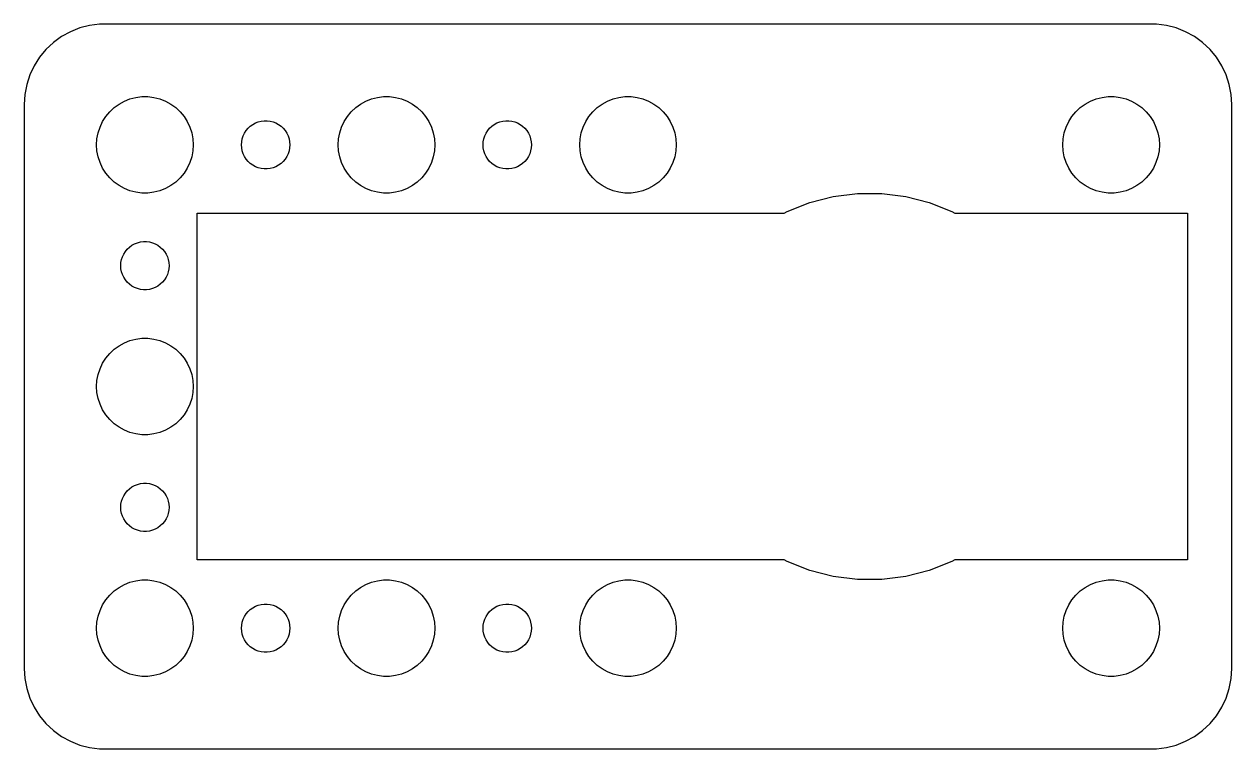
# Model space of a CAD drawing. Header units: metres. Extents: x -52 to 22, y -22 to 346.
# Drawn here: x -52.5 to 22.5, y 31.5 to 76.5 of the extents above; entities that cross this region are included whole.
import ezdxf

# ---------------------------------------------------------------- set-up
doc = ezdxf.new("R2010")
doc.units = ezdxf.units.M

msp = doc.modelspace()

# ---------------------------------------------------------------- linework, layer by layer
for p, q in [((-49.6289, 76.0241), (-50.1791, 75.7216)), ((-49.0451, 76.2553), (-49.6289, 76.0241)), ((-48.4369, 76.4114), (-49.0451, 76.2553)), ((-47.8139, 76.4901), (-48.4369, 76.4114)), ((17.8139, 76.4901), (-47.8139, 76.4901)), ((18.4369, 76.4114), (17.8139, 76.4901)), ((19.0451, 76.2553), (18.4369, 76.4114)), ((19.6289, 76.0241), (19.0451, 76.2553)), ((20.1791, 75.7216), (19.6289, 76.0241)), ((-50.6871, 75.3526), (-51.1448, 74.9227)), ((-50.1791, 75.7216), (-50.6871, 75.3526)), ((20.6871, 75.3526), (20.1791, 75.7216)), ((21.1448, 74.9227), (20.6871, 75.3526)), ((-51.5451, 74.4389), (-51.8815, 73.9088)), ((-51.1448, 74.9227), (-51.5451, 74.4389)), ((21.5451, 74.4389), (21.1448, 74.9227)), ((21.8815, 73.9088), (21.5451, 74.4389)), ((-51.8815, 73.9088), (-52.1489, 73.3406)), ((22.1489, 73.3406), (21.8815, 73.9088)), ((-52.1489, 73.3406), (-52.3429, 72.7434)), ((22.3429, 72.7434), (22.1489, 73.3406)), ((-52.4606, 72.1267), (-52.5, 71.5)), ((-52.3429, 72.7434), (-52.4606, 72.1267)), ((22.4606, 72.1267), (22.3429, 72.7434)), ((22.5, 71.5), (22.4606, 72.1267)), ((-52.5, 71.5), (-52.5, 36.5)), ((-47.1869, 71.0536), (-46.9123, 71.3115)), ((-46.9123, 71.3115), (-46.6075, 71.533)), ((-46.6075, 71.533), (-46.2773, 71.7145)), ((-46.2773, 71.7145), (-45.927, 71.8532)), ((-45.927, 71.8532), (-45.5621, 71.9469)), ((-45.5621, 71.9469), (-45.1884, 71.9941)), ((-45.1884, 71.9941), (-44.8116, 71.9941)), ((-44.8116, 71.9941), (-44.4379, 71.9469)), ((-44.4379, 71.9469), (-44.0729, 71.8532)), ((-44.0729, 71.8532), (-43.7227, 71.7145)), ((-43.7227, 71.7145), (-43.3925, 71.533)), ((-43.3925, 71.533), (-43.0877, 71.3115)), ((-43.0877, 71.3115), (-42.8131, 71.0536)), ((-32.1869, 71.0536), (-31.9123, 71.3115)), ((-31.9123, 71.3115), (-31.6075, 71.533)), ((-31.6075, 71.533), (-31.2773, 71.7145)), ((-31.2773, 71.7145), (-30.927, 71.8532)), ((-30.927, 71.8532), (-30.5621, 71.9469)), ((-30.5621, 71.9469), (-30.1884, 71.9941)), ((-30.1884, 71.9941), (-29.8116, 71.9941)), ((-29.8116, 71.9941), (-29.4379, 71.9469)), ((-29.4379, 71.9469), (-29.0729, 71.8532)), ((-29.0729, 71.8532), (-28.7227, 71.7145)), ((-28.7227, 71.7145), (-28.3925, 71.533)), ((-28.3925, 71.533), (-28.0877, 71.3115)), ((-28.0877, 71.3115), (-27.8131, 71.0536)), ((-17.1869, 71.0536), (-16.9123, 71.3115)), ((-16.9123, 71.3115), (-16.6075, 71.533)), ((-16.6075, 71.533), (-16.2773, 71.7145)), ((-16.2773, 71.7145), (-15.927, 71.8532)), ((-15.927, 71.8532), (-15.5621, 71.9469)), ((-15.5621, 71.9469), (-15.1884, 71.9941)), ((-15.1884, 71.9941), (-14.8116, 71.9941)), ((-14.8116, 71.9941), (-14.4379, 71.9469)), ((-14.4379, 71.9469), (-14.0729, 71.8532)), ((-14.0729, 71.8532), (-13.7227, 71.7145)), ((-13.7227, 71.7145), (-13.3925, 71.533)), ((-13.3925, 71.533), (-13.0877, 71.3115)), ((-13.0877, 71.3115), (-12.8131, 71.0536)), ((12.8131, 71.0536), (13.0877, 71.3115)), ((13.0877, 71.3115), (13.3925, 71.533)), ((13.3925, 71.533), (13.7227, 71.7145)), ((13.7227, 71.7145), (14.0729, 71.8532)), ((14.0729, 71.8532), (14.4379, 71.9469)), ((14.4379, 71.9469), (14.8116, 71.9941)), ((14.8116, 71.9941), (15.1884, 71.9941)), ((15.1884, 71.9941), (15.5621, 71.9469)), ((15.5621, 71.9469), (15.927, 71.8532)), ((15.927, 71.8532), (16.2773, 71.7145)), ((16.2773, 71.7145), (16.6075, 71.533)), ((16.6075, 71.533), (16.9123, 71.3115)), ((16.9123, 71.3115), (17.1869, 71.0536)), ((22.5, 36.5), (22.5, 71.5)), ((-47.6289, 70.4453), (-47.427, 70.7634)), ((-47.427, 70.7634), (-47.1869, 71.0536)), ((-42.8131, 71.0536), (-42.5729, 70.7634)), ((-42.5729, 70.7634), (-42.3711, 70.4453)), ((-32.6289, 70.4453), (-32.427, 70.7634)), ((-32.427, 70.7634), (-32.1869, 71.0536)), ((-27.8131, 71.0536), (-27.5729, 70.7634)), ((-27.5729, 70.7634), (-27.3711, 70.4453)), ((-17.6289, 70.4453), (-17.427, 70.7634)), ((-17.427, 70.7634), (-17.1869, 71.0536)), ((-12.8131, 71.0536), (-12.5729, 70.7634)), ((-12.5729, 70.7634), (-12.3711, 70.4453)), ((12.3711, 70.4453), (12.5729, 70.7634)), ((12.5729, 70.7634), (12.8131, 71.0536)), ((17.1869, 71.0536), (17.427, 70.7634)), ((17.427, 70.7634), (17.6289, 70.4453)), ((-47.9057, 69.7461), (-47.7893, 70.1044)), ((-47.7893, 70.1044), (-47.6289, 70.4453)), ((-42.3711, 70.4453), (-42.2107, 70.1044)), ((-42.2107, 70.1044), (-42.0942, 69.7461)), ((-38.8145, 69.7226), (-38.7135, 69.8817)), ((-38.7135, 69.8817), (-38.5934, 70.0268)), ((-38.5934, 70.0268), (-38.4561, 70.1558)), ((-38.4561, 70.1558), (-38.3037, 70.2665)), ((-38.3037, 70.2665), (-38.1387, 70.3572)), ((-38.1387, 70.3572), (-37.9635, 70.4266)), ((-37.9635, 70.4266), (-37.7811, 70.4734)), ((-37.7811, 70.4734), (-37.5942, 70.497)), ((-37.5942, 70.497), (-37.4058, 70.497)), ((-37.4058, 70.497), (-37.2189, 70.4734)), ((-37.2189, 70.4734), (-37.0365, 70.4266)), ((-37.0365, 70.4266), (-36.8613, 70.3572)), ((-36.8613, 70.3572), (-36.6963, 70.2665)), ((-36.6963, 70.2665), (-36.5439, 70.1558)), ((-36.5439, 70.1558), (-36.4065, 70.0268)), ((-36.4065, 70.0268), (-36.2865, 69.8817)), ((-36.2865, 69.8817), (-36.1855, 69.7226)), ((-32.9057, 69.7461), (-32.7893, 70.1044)), ((-32.7893, 70.1044), (-32.6289, 70.4453)), ((-27.3711, 70.4453), (-27.2107, 70.1044)), ((-27.2107, 70.1044), (-27.0942, 69.7461)), ((-23.8145, 69.7226), (-23.7135, 69.8817)), ((-23.7135, 69.8817), (-23.5934, 70.0268)), ((-23.5934, 70.0268), (-23.4561, 70.1558)), ((-23.4561, 70.1558), (-23.3037, 70.2665)), ((-23.3037, 70.2665), (-23.1387, 70.3572)), ((-23.1387, 70.3572), (-22.9635, 70.4266)), ((-22.9635, 70.4266), (-22.7811, 70.4734)), ((-22.7811, 70.4734), (-22.5942, 70.497)), ((-22.5942, 70.497), (-22.4058, 70.497)), ((-22.4058, 70.497), (-22.2189, 70.4734)), ((-22.2189, 70.4734), (-22.0365, 70.4266)), ((-22.0365, 70.4266), (-21.8613, 70.3572)), ((-21.8613, 70.3572), (-21.6963, 70.2665)), ((-21.6963, 70.2665), (-21.5439, 70.1558)), ((-21.5439, 70.1558), (-21.4065, 70.0268)), ((-21.4065, 70.0268), (-21.2865, 69.8817)), ((-21.2865, 69.8817), (-21.1855, 69.7226)), ((-17.9057, 69.7461), (-17.7893, 70.1044)), ((-17.7893, 70.1044), (-17.6289, 70.4453)), ((-12.3711, 70.4453), (-12.2107, 70.1044)), ((-12.2107, 70.1044), (-12.0942, 69.7461)), ((12.0942, 69.7461), (12.2107, 70.1044)), ((12.2107, 70.1044), (12.3711, 70.4453)), ((17.6289, 70.4453), (17.7893, 70.1044)), ((17.7893, 70.1044), (17.9057, 69.7461)), ((-48, 69), (-47.9763, 69.376)), ((-47.9763, 68.624), (-48, 69)), ((-47.9763, 69.376), (-47.9057, 69.7461)), ((-42.0942, 69.7461), (-42.0237, 69.376)), ((-42.0237, 69.376), (-42, 69)), ((-42, 69), (-42.0237, 68.624)), ((-39, 69), (-38.9882, 69.188)), ((-38.9882, 68.812), (-39, 69)), ((-38.9882, 69.188), (-38.9529, 69.373)), ((-38.9529, 69.373), (-38.8947, 69.5522)), ((-38.8947, 69.5522), (-38.8145, 69.7226)), ((-36.1855, 69.7226), (-36.1053, 69.5522)), ((-36.1053, 69.5522), (-36.0471, 69.373)), ((-36.0471, 69.373), (-36.0118, 69.188)), ((-36.0118, 69.188), (-36, 69)), ((-36, 69), (-36.0118, 68.812)), ((-33, 69), (-32.9763, 69.376)), ((-32.9763, 68.624), (-33, 69)), ((-32.9763, 69.376), (-32.9057, 69.7461)), ((-27.0942, 69.7461), (-27.0237, 69.376)), ((-27.0237, 69.376), (-27, 69)), ((-27, 69), (-27.0237, 68.624)), ((-24, 69), (-23.9882, 69.188)), ((-23.9882, 68.812), (-24, 69)), ((-23.9882, 69.188), (-23.9529, 69.373)), ((-23.9529, 69.373), (-23.8947, 69.5522)), ((-23.8947, 69.5522), (-23.8145, 69.7226)), ((-21.1855, 69.7226), (-21.1053, 69.5522)), ((-21.1053, 69.5522), (-21.0471, 69.373)), ((-21.0471, 69.373), (-21.0118, 69.188)), ((-21.0118, 69.188), (-21, 69)), ((-21, 69), (-21.0118, 68.812)), ((-18, 69), (-17.9763, 69.376)), ((-17.9763, 68.624), (-18, 69)), ((-17.9763, 69.376), (-17.9057, 69.7461)), ((-12.0942, 69.7461), (-12.0237, 69.376)), ((-12.0237, 69.376), (-12, 69)), ((-12, 69), (-12.0237, 68.624)), ((12, 69), (12.0237, 69.376)), ((12.0237, 68.624), (12, 69)), ((12.0237, 69.376), (12.0942, 69.7461)), ((17.9057, 69.7461), (17.9763, 69.376)), ((17.9763, 69.376), (18, 69)), ((18, 69), (17.9763, 68.624)), ((-47.9057, 68.2539), (-47.9763, 68.624)), ((-47.7893, 67.8956), (-47.9057, 68.2539)), ((-42.0942, 68.2539), (-42.2107, 67.8956)), ((-42.0237, 68.624), (-42.0942, 68.2539)), ((-38.9529, 68.627), (-38.9882, 68.812)), ((-38.8947, 68.4478), (-38.9529, 68.627)), ((-38.8145, 68.2774), (-38.8947, 68.4478)), ((-38.7135, 68.1183), (-38.8145, 68.2774)), ((-36.1855, 68.2774), (-36.2865, 68.1183)), ((-36.1053, 68.4478), (-36.1855, 68.2774)), ((-36.0471, 68.627), (-36.1053, 68.4478)), ((-36.0118, 68.812), (-36.0471, 68.627)), ((-32.9057, 68.2539), (-32.9763, 68.624)), ((-32.7893, 67.8956), (-32.9057, 68.2539)), ((-27.0942, 68.2539), (-27.2107, 67.8956)), ((-27.0237, 68.624), (-27.0942, 68.2539)), ((-23.9529, 68.627), (-23.9882, 68.812)), ((-23.8947, 68.4478), (-23.9529, 68.627)), ((-23.8145, 68.2774), (-23.8947, 68.4478)), ((-23.7135, 68.1183), (-23.8145, 68.2774)), ((-21.1855, 68.2774), (-21.2865, 68.1183)), ((-21.1053, 68.4478), (-21.1855, 68.2774)), ((-21.0471, 68.627), (-21.1053, 68.4478)), ((-21.0118, 68.812), (-21.0471, 68.627)), ((-17.9057, 68.2539), (-17.9763, 68.624)), ((-17.7893, 67.8956), (-17.9057, 68.2539)), ((-12.0942, 68.2539), (-12.2107, 67.8956)), ((-12.0237, 68.624), (-12.0942, 68.2539)), ((12.0942, 68.2539), (12.0237, 68.624)), ((12.2107, 67.8956), (12.0942, 68.2539)), ((17.9057, 68.2539), (17.7893, 67.8956)), ((17.9763, 68.624), (17.9057, 68.2539)), ((-47.6289, 67.5547), (-47.7893, 67.8956)), ((-47.427, 67.2366), (-47.6289, 67.5547)), ((-42.3711, 67.5547), (-42.5729, 67.2366)), ((-42.2107, 67.8956), (-42.3711, 67.5547)), ((-38.5934, 67.9732), (-38.7135, 68.1183)), ((-38.4561, 67.8442), (-38.5934, 67.9732)), ((-38.3037, 67.7335), (-38.4561, 67.8442)), ((-38.1387, 67.6427), (-38.3037, 67.7335)), ((-37.9635, 67.5734), (-38.1387, 67.6427)), ((-37.7811, 67.5266), (-37.9635, 67.5734)), ((-37.5942, 67.5029), (-37.7811, 67.5266)), ((-37.4058, 67.5029), (-37.5942, 67.5029)), ((-37.2189, 67.5266), (-37.4058, 67.5029)), ((-37.0365, 67.5734), (-37.2189, 67.5266)), ((-36.8613, 67.6427), (-37.0365, 67.5734)), ((-36.6963, 67.7335), (-36.8613, 67.6427)), ((-36.5439, 67.8442), (-36.6963, 67.7335)), ((-36.4065, 67.9732), (-36.5439, 67.8442)), ((-36.2865, 68.1183), (-36.4065, 67.9732)), ((-32.6289, 67.5547), (-32.7893, 67.8956)), ((-32.427, 67.2366), (-32.6289, 67.5547)), ((-27.3711, 67.5547), (-27.5729, 67.2366)), ((-27.2107, 67.8956), (-27.3711, 67.5547)), ((-23.5934, 67.9732), (-23.7135, 68.1183)), ((-23.4561, 67.8442), (-23.5934, 67.9732)), ((-23.3037, 67.7335), (-23.4561, 67.8442)), ((-23.1387, 67.6427), (-23.3037, 67.7335)), ((-22.9635, 67.5734), (-23.1387, 67.6427)), ((-22.7811, 67.5266), (-22.9635, 67.5734)), ((-22.5942, 67.5029), (-22.7811, 67.5266)), ((-22.4058, 67.5029), (-22.5942, 67.5029)), ((-22.2189, 67.5266), (-22.4058, 67.5029)), ((-22.0365, 67.5734), (-22.2189, 67.5266)), ((-21.8613, 67.6427), (-22.0365, 67.5734)), ((-21.6963, 67.7335), (-21.8613, 67.6427)), ((-21.5439, 67.8442), (-21.6963, 67.7335)), ((-21.4065, 67.9732), (-21.5439, 67.8442)), ((-21.2865, 68.1183), (-21.4065, 67.9732)), ((-17.6289, 67.5547), (-17.7893, 67.8956)), ((-17.427, 67.2366), (-17.6289, 67.5547)), ((-12.3711, 67.5547), (-12.5729, 67.2366)), ((-12.2107, 67.8956), (-12.3711, 67.5547)), ((12.3711, 67.5547), (12.2107, 67.8956)), ((12.5729, 67.2366), (12.3711, 67.5547)), ((17.6289, 67.5547), (17.427, 67.2366)), ((17.7893, 67.8956), (17.6289, 67.5547)), ((-47.1869, 66.9464), (-47.427, 67.2366)), ((-46.9123, 66.6884), (-47.1869, 66.9464)), ((-42.8131, 66.9464), (-43.0877, 66.6884)), ((-42.5729, 67.2366), (-42.8131, 66.9464)), ((-32.1869, 66.9464), (-32.427, 67.2366)), ((-31.9123, 66.6884), (-32.1869, 66.9464)), ((-27.8131, 66.9464), (-28.0877, 66.6884)), ((-27.5729, 67.2366), (-27.8131, 66.9464)), ((-17.1869, 66.9464), (-17.427, 67.2366)), ((-16.9123, 66.6884), (-17.1869, 66.9464)), ((-12.8131, 66.9464), (-13.0877, 66.6884)), ((-12.5729, 67.2366), (-12.8131, 66.9464)), ((12.8131, 66.9464), (12.5729, 67.2366)), ((13.0877, 66.6884), (12.8131, 66.9464)), ((17.1869, 66.9464), (16.9123, 66.6884)), ((17.427, 67.2366), (17.1869, 66.9464)), ((-46.6075, 66.467), (-46.9123, 66.6884)), ((-46.2773, 66.2855), (-46.6075, 66.467)), ((-45.927, 66.1468), (-46.2773, 66.2855)), ((-45.5621, 66.0531), (-45.927, 66.1468)), ((-45.1884, 66.0059), (-45.5621, 66.0531)), ((-44.8116, 66.0059), (-45.1884, 66.0059)), ((-44.4379, 66.0531), (-44.8116, 66.0059)), ((-44.0729, 66.1468), (-44.4379, 66.0531)), ((-43.7227, 66.2855), (-44.0729, 66.1468)), ((-43.3925, 66.467), (-43.7227, 66.2855)), ((-43.0877, 66.6884), (-43.3925, 66.467)), ((-31.6075, 66.467), (-31.9123, 66.6884)), ((-31.2773, 66.2855), (-31.6075, 66.467)), ((-30.927, 66.1468), (-31.2773, 66.2855)), ((-30.5621, 66.0531), (-30.927, 66.1468)), ((-30.1884, 66.0059), (-30.5621, 66.0531)), ((-29.8116, 66.0059), (-30.1884, 66.0059)), ((-29.4379, 66.0531), (-29.8116, 66.0059)), ((-29.0729, 66.1468), (-29.4379, 66.0531)), ((-28.7227, 66.2855), (-29.0729, 66.1468)), ((-28.3925, 66.467), (-28.7227, 66.2855)), ((-28.0877, 66.6884), (-28.3925, 66.467)), ((-16.6075, 66.467), (-16.9123, 66.6884)), ((-16.2773, 66.2855), (-16.6075, 66.467)), ((-15.927, 66.1468), (-16.2773, 66.2855)), ((-15.5621, 66.0531), (-15.927, 66.1468)), ((-15.1884, 66.0059), (-15.5621, 66.0531)), ((-14.8116, 66.0059), (-15.1884, 66.0059)), ((-14.4379, 66.0531), (-14.8116, 66.0059)), ((-14.0729, 66.1468), (-14.4379, 66.0531)), ((-13.7227, 66.2855), (-14.0729, 66.1468)), ((-13.3925, 66.467), (-13.7227, 66.2855)), ((-13.0877, 66.6884), (-13.3925, 66.467)), ((13.3925, 66.467), (13.0877, 66.6884)), ((13.7227, 66.2855), (13.3925, 66.467)), ((14.0729, 66.1468), (13.7227, 66.2855)), ((14.4379, 66.0531), (14.0729, 66.1468)), ((14.8116, 66.0059), (14.4379, 66.0531)), ((15.1884, 66.0059), (14.8116, 66.0059)), ((15.5621, 66.0531), (15.1884, 66.0059)), ((15.927, 66.1468), (15.5621, 66.0531)), ((16.2773, 66.2855), (15.927, 66.1468)), ((16.6075, 66.467), (16.2773, 66.2855)), ((16.9123, 66.6884), (16.6075, 66.467)), ((-5.10934, 64.8579), (-3.70819, 65.4127)), ((-3.70819, 65.4127), (-2.24857, 65.7874)), ((-2.24857, 65.7874), (-0.75348, 65.9763)), ((-0.75348, 65.9763), (0.75348, 65.9763)), ((0.75348, 65.9763), (2.24857, 65.7874)), ((2.24857, 65.7874), (3.70819, 65.4127)), ((3.70819, 65.4127), (5.10934, 64.8579)), ((-41.75, 43.25), (-41.75, 64.75)), ((-41.75, 64.75), (-5.30566, 64.75)), ((-5.30566, 64.75), (-5.10934, 64.8579)), ((5.10934, 64.8579), (5.30566, 64.75)), ((5.30566, 64.75), (19.75, 64.75)), ((19.75, 64.75), (19.75, 43.25)), ((-46.3145, 62.2226), (-46.2135, 62.3817)), ((-46.2135, 62.3817), (-46.0934, 62.5268)), ((-46.0934, 62.5268), (-45.9561, 62.6558)), ((-45.9561, 62.6558), (-45.8037, 62.7665)), ((-45.8037, 62.7665), (-45.6387, 62.8572)), ((-45.6387, 62.8572), (-45.4635, 62.9266)), ((-45.4635, 62.9266), (-45.2811, 62.9734)), ((-45.2811, 62.9734), (-45.0942, 62.997)), ((-45.0942, 62.997), (-44.9058, 62.997)), ((-44.9058, 62.997), (-44.7189, 62.9734)), ((-44.7189, 62.9734), (-44.5365, 62.9266)), ((-44.5365, 62.9266), (-44.3613, 62.8572)), ((-44.3613, 62.8572), (-44.1963, 62.7665)), ((-44.1963, 62.7665), (-44.0439, 62.6558)), ((-44.0439, 62.6558), (-43.9065, 62.5268)), ((-43.9065, 62.5268), (-43.7865, 62.3817)), ((-43.7865, 62.3817), (-43.6855, 62.2226)), ((-46.5, 61.5), (-46.4882, 61.688)), ((-46.4882, 61.312), (-46.5, 61.5)), ((-46.4882, 61.688), (-46.4529, 61.873)), ((-46.4529, 61.873), (-46.3947, 62.0522)), ((-46.3947, 62.0522), (-46.3145, 62.2226)), ((-43.6855, 62.2226), (-43.6053, 62.0522)), ((-43.6053, 62.0522), (-43.5471, 61.873)), ((-43.5471, 61.873), (-43.5118, 61.688)), ((-43.5118, 61.688), (-43.5, 61.5)), ((-43.5, 61.5), (-43.5118, 61.312)), ((-46.4529, 61.127), (-46.4882, 61.312)), ((-46.3947, 60.9478), (-46.4529, 61.127)), ((-46.3145, 60.7774), (-46.3947, 60.9478)), ((-46.2135, 60.6183), (-46.3145, 60.7774)), ((-43.6855, 60.7774), (-43.7865, 60.6183)), ((-43.6053, 60.9478), (-43.6855, 60.7774)), ((-43.5471, 61.127), (-43.6053, 60.9478)), ((-43.5118, 61.312), (-43.5471, 61.127)), ((-46.0934, 60.4732), (-46.2135, 60.6183)), ((-45.9561, 60.3442), (-46.0934, 60.4732)), ((-45.8037, 60.2335), (-45.9561, 60.3442)), ((-45.6387, 60.1427), (-45.8037, 60.2335)), ((-45.4635, 60.0734), (-45.6387, 60.1427)), ((-45.2811, 60.0266), (-45.4635, 60.0734)), ((-45.0942, 60.0029), (-45.2811, 60.0266)), ((-44.9058, 60.0029), (-45.0942, 60.0029)), ((-44.7189, 60.0266), (-44.9058, 60.0029)), ((-44.5365, 60.0734), (-44.7189, 60.0266)), ((-44.3613, 60.1427), (-44.5365, 60.0734)), ((-44.1963, 60.2335), (-44.3613, 60.1427)), ((-44.0439, 60.3442), (-44.1963, 60.2335)), ((-43.9065, 60.4732), (-44.0439, 60.3442)), ((-43.7865, 60.6183), (-43.9065, 60.4732)), ((-47.1869, 56.0536), (-46.9123, 56.3115)), ((-46.9123, 56.3115), (-46.6075, 56.533)), ((-46.6075, 56.533), (-46.2773, 56.7145)), ((-46.2773, 56.7145), (-45.927, 56.8532)), ((-45.927, 56.8532), (-45.5621, 56.9469)), ((-45.5621, 56.9469), (-45.1884, 56.9941)), ((-45.1884, 56.9941), (-44.8116, 56.9941)), ((-44.8116, 56.9941), (-44.4379, 56.9469)), ((-44.4379, 56.9469), (-44.0729, 56.8532)), ((-44.0729, 56.8532), (-43.7227, 56.7145)), ((-43.7227, 56.7145), (-43.3925, 56.533)), ((-43.3925, 56.533), (-43.0877, 56.3115)), ((-43.0877, 56.3115), (-42.8131, 56.0536)), ((-47.6289, 55.4453), (-47.427, 55.7634)), ((-47.427, 55.7634), (-47.1869, 56.0536)), ((-42.8131, 56.0536), (-42.5729, 55.7634)), ((-42.5729, 55.7634), (-42.3711, 55.4453)), ((-47.9057, 54.7461), (-47.7893, 55.1044)), ((-47.7893, 55.1044), (-47.6289, 55.4453)), ((-42.3711, 55.4453), (-42.2107, 55.1044)), ((-42.2107, 55.1044), (-42.0942, 54.7461)), ((-48, 54), (-47.9763, 54.376)), ((-47.9763, 53.624), (-48, 54)), ((-47.9763, 54.376), (-47.9057, 54.7461)), ((-42.0942, 54.7461), (-42.0237, 54.376)), ((-42.0237, 54.376), (-42, 54)), ((-42, 54), (-42.0237, 53.624)), ((-47.9057, 53.2539), (-47.9763, 53.624)), ((-47.7893, 52.8956), (-47.9057, 53.2539)), ((-42.0942, 53.2539), (-42.2107, 52.8956)), ((-42.0237, 53.624), (-42.0942, 53.2539)), ((-47.6289, 52.5547), (-47.7893, 52.8956)), ((-47.427, 52.2366), (-47.6289, 52.5547)), ((-42.3711, 52.5547), (-42.5729, 52.2366)), ((-42.2107, 52.8956), (-42.3711, 52.5547)), ((-47.1869, 51.9464), (-47.427, 52.2366)), ((-46.9123, 51.6885), (-47.1869, 51.9464)), ((-42.8131, 51.9464), (-43.0877, 51.6885)), ((-42.5729, 52.2366), (-42.8131, 51.9464)), ((-46.6075, 51.467), (-46.9123, 51.6885)), ((-46.2773, 51.2855), (-46.6075, 51.467)), ((-45.927, 51.1468), (-46.2773, 51.2855)), ((-45.5621, 51.0531), (-45.927, 51.1468)), ((-45.1884, 51.0059), (-45.5621, 51.0531)), ((-44.8116, 51.0059), (-45.1884, 51.0059)), ((-44.4379, 51.0531), (-44.8116, 51.0059)), ((-44.0729, 51.1468), (-44.4379, 51.0531)), ((-43.7227, 51.2855), (-44.0729, 51.1468)), ((-43.3925, 51.467), (-43.7227, 51.2855)), ((-43.0877, 51.6885), (-43.3925, 51.467)), ((-46.3145, 47.2226), (-46.2135, 47.3817)), ((-46.2135, 47.3817), (-46.0934, 47.5268)), ((-46.0934, 47.5268), (-45.9561, 47.6558)), ((-45.9561, 47.6558), (-45.8037, 47.7665)), ((-45.8037, 47.7665), (-45.6387, 47.8573)), ((-45.6387, 47.8573), (-45.4635, 47.9266)), ((-45.4635, 47.9266), (-45.2811, 47.9734)), ((-45.2811, 47.9734), (-45.0942, 47.9971)), ((-45.0942, 47.9971), (-44.9058, 47.9971)), ((-44.9058, 47.9971), (-44.7189, 47.9734)), ((-44.7189, 47.9734), (-44.5365, 47.9266)), ((-44.5365, 47.9266), (-44.3613, 47.8573)), ((-44.3613, 47.8573), (-44.1963, 47.7665)), ((-44.1963, 47.7665), (-44.0439, 47.6558)), ((-44.0439, 47.6558), (-43.9065, 47.5268)), ((-43.9065, 47.5268), (-43.7865, 47.3817)), ((-43.7865, 47.3817), (-43.6855, 47.2226)), ((-46.5, 46.5), (-46.4882, 46.688)), ((-46.4882, 46.312), (-46.5, 46.5)), ((-46.4882, 46.688), (-46.4529, 46.873)), ((-46.4529, 46.873), (-46.3947, 47.0522)), ((-46.3947, 47.0522), (-46.3145, 47.2226)), ((-43.6855, 47.2226), (-43.6053, 47.0522)), ((-43.6053, 47.0522), (-43.5471, 46.873)), ((-43.5471, 46.873), (-43.5118, 46.688)), ((-43.5118, 46.688), (-43.5, 46.5)), ((-43.5, 46.5), (-43.5118, 46.312)), ((-46.4529, 46.127), (-46.4882, 46.312)), ((-46.3947, 45.9478), (-46.4529, 46.127)), ((-46.3145, 45.7774), (-46.3947, 45.9478)), ((-46.2135, 45.6183), (-46.3145, 45.7774)), ((-43.6855, 45.7774), (-43.7865, 45.6183)), ((-43.6053, 45.9478), (-43.6855, 45.7774)), ((-43.5471, 46.127), (-43.6053, 45.9478)), ((-43.5118, 46.312), (-43.5471, 46.127)), ((-46.0934, 45.4732), (-46.2135, 45.6183)), ((-45.9561, 45.3442), (-46.0934, 45.4732)), ((-45.8037, 45.2335), (-45.9561, 45.3442)), ((-45.6387, 45.1428), (-45.8037, 45.2335)), ((-45.4635, 45.0734), (-45.6387, 45.1428)), ((-45.2811, 45.0266), (-45.4635, 45.0734)), ((-45.0942, 45.003), (-45.2811, 45.0266)), ((-44.9058, 45.003), (-45.0942, 45.003)), ((-44.7189, 45.0266), (-44.9058, 45.003)), ((-44.5365, 45.0734), (-44.7189, 45.0266)), ((-44.3613, 45.1428), (-44.5365, 45.0734)), ((-44.1963, 45.2335), (-44.3613, 45.1428)), ((-44.0439, 45.3442), (-44.1963, 45.2335)), ((-43.9065, 45.4732), (-44.0439, 45.3442)), ((-43.7865, 45.6183), (-43.9065, 45.4732)), ((-5.30566, 43.25), (-41.75, 43.25)), ((-5.10934, 43.1421), (-5.30566, 43.25)), ((-3.70819, 42.5873), (-5.10934, 43.1421)), ((5.10934, 43.1421), (3.70819, 42.5873)), ((5.30566, 43.25), (5.10934, 43.1421)), ((19.75, 43.25), (5.30566, 43.25)), ((-2.24857, 42.2126), (-3.70819, 42.5873)), ((-0.75348, 42.0237), (-2.24857, 42.2126)), ((0.75348, 42.0237), (-0.75348, 42.0237)), ((2.24857, 42.2126), (0.75348, 42.0237)), ((3.70819, 42.5873), (2.24857, 42.2126)), ((-47.1869, 41.0536), (-46.9123, 41.3116)), ((-46.9123, 41.3116), (-46.6075, 41.533)), ((-46.6075, 41.533), (-46.2773, 41.7145)), ((-46.2773, 41.7145), (-45.927, 41.8532)), ((-45.927, 41.8532), (-45.5621, 41.9469)), ((-45.5621, 41.9469), (-45.1884, 41.9941)), ((-45.1884, 41.9941), (-44.8116, 41.9941)), ((-44.8116, 41.9941), (-44.4379, 41.9469)), ((-44.4379, 41.9469), (-44.0729, 41.8532)), ((-44.0729, 41.8532), (-43.7227, 41.7145)), ((-43.7227, 41.7145), (-43.3925, 41.533)), ((-43.3925, 41.533), (-43.0877, 41.3116)), ((-43.0877, 41.3116), (-42.8131, 41.0536)), ((-32.1869, 41.0536), (-31.9123, 41.3116)), ((-31.9123, 41.3116), (-31.6075, 41.533)), ((-31.6075, 41.533), (-31.2773, 41.7145)), ((-31.2773, 41.7145), (-30.927, 41.8532)), ((-30.927, 41.8532), (-30.5621, 41.9469)), ((-30.5621, 41.9469), (-30.1884, 41.9941)), ((-30.1884, 41.9941), (-29.8116, 41.9941)), ((-29.8116, 41.9941), (-29.4379, 41.9469)), ((-29.4379, 41.9469), (-29.0729, 41.8532)), ((-29.0729, 41.8532), (-28.7227, 41.7145)), ((-28.7227, 41.7145), (-28.3925, 41.533)), ((-28.3925, 41.533), (-28.0877, 41.3116)), ((-28.0877, 41.3116), (-27.8131, 41.0536)), ((-17.1869, 41.0536), (-16.9123, 41.3116)), ((-16.9123, 41.3116), (-16.6075, 41.533)), ((-16.6075, 41.533), (-16.2773, 41.7145)), ((-16.2773, 41.7145), (-15.927, 41.8532)), ((-15.927, 41.8532), (-15.5621, 41.9469)), ((-15.5621, 41.9469), (-15.1884, 41.9941)), ((-15.1884, 41.9941), (-14.8116, 41.9941)), ((-14.8116, 41.9941), (-14.4379, 41.9469)), ((-14.4379, 41.9469), (-14.0729, 41.8532)), ((-14.0729, 41.8532), (-13.7227, 41.7145)), ((-13.7227, 41.7145), (-13.3925, 41.533)), ((-13.3925, 41.533), (-13.0877, 41.3116)), ((-13.0877, 41.3116), (-12.8131, 41.0536)), ((12.8131, 41.0536), (13.0877, 41.3116)), ((13.0877, 41.3116), (13.3925, 41.533)), ((13.3925, 41.533), (13.7227, 41.7145)), ((13.7227, 41.7145), (14.0729, 41.8532)), ((14.0729, 41.8532), (14.4379, 41.9469)), ((14.4379, 41.9469), (14.8116, 41.9941)), ((14.8116, 41.9941), (15.1884, 41.9941)), ((15.1884, 41.9941), (15.5621, 41.9469)), ((15.5621, 41.9469), (15.927, 41.8532)), ((15.927, 41.8532), (16.2773, 41.7145)), ((16.2773, 41.7145), (16.6075, 41.533)), ((16.6075, 41.533), (16.9123, 41.3116)), ((16.9123, 41.3116), (17.1869, 41.0536)), ((-47.6289, 40.4453), (-47.427, 40.7634)), ((-47.427, 40.7634), (-47.1869, 41.0536)), ((-42.8131, 41.0536), (-42.5729, 40.7634)), ((-42.5729, 40.7634), (-42.3711, 40.4453)), ((-32.6289, 40.4453), (-32.427, 40.7634)), ((-32.427, 40.7634), (-32.1869, 41.0536)), ((-27.8131, 41.0536), (-27.5729, 40.7634)), ((-27.5729, 40.7634), (-27.3711, 40.4453)), ((-17.6289, 40.4453), (-17.427, 40.7634)), ((-17.427, 40.7634), (-17.1869, 41.0536)), ((-12.8131, 41.0536), (-12.5729, 40.7634)), ((-12.5729, 40.7634), (-12.3711, 40.4453)), ((12.3711, 40.4453), (12.5729, 40.7634)), ((12.5729, 40.7634), (12.8131, 41.0536)), ((17.1869, 41.0536), (17.427, 40.7634)), ((17.427, 40.7634), (17.6289, 40.4453)), ((-47.9057, 39.7461), (-47.7893, 40.1044)), ((-47.7893, 40.1044), (-47.6289, 40.4453)), ((-42.3711, 40.4453), (-42.2107, 40.1044)), ((-42.2107, 40.1044), (-42.0942, 39.7461)), ((-38.8145, 39.7226), (-38.7135, 39.8817)), ((-38.7135, 39.8817), (-38.5934, 40.0268)), ((-38.5934, 40.0268), (-38.4561, 40.1558)), ((-38.4561, 40.1558), (-38.3037, 40.2665)), ((-38.3037, 40.2665), (-38.1387, 40.3573)), ((-38.1387, 40.3573), (-37.9635, 40.4266)), ((-37.9635, 40.4266), (-37.7811, 40.4734)), ((-37.7811, 40.4734), (-37.5942, 40.4971)), ((-37.5942, 40.4971), (-37.4058, 40.4971)), ((-37.4058, 40.4971), (-37.2189, 40.4734)), ((-37.2189, 40.4734), (-37.0365, 40.4266)), ((-37.0365, 40.4266), (-36.8613, 40.3573)), ((-36.8613, 40.3573), (-36.6963, 40.2665)), ((-36.6963, 40.2665), (-36.5439, 40.1558)), ((-36.5439, 40.1558), (-36.4065, 40.0268)), ((-36.4065, 40.0268), (-36.2865, 39.8817)), ((-36.2865, 39.8817), (-36.1855, 39.7226)), ((-32.9057, 39.7461), (-32.7893, 40.1044)), ((-32.7893, 40.1044), (-32.6289, 40.4453)), ((-27.3711, 40.4453), (-27.2107, 40.1044)), ((-27.2107, 40.1044), (-27.0942, 39.7461)), ((-23.8145, 39.7226), (-23.7135, 39.8817)), ((-23.7135, 39.8817), (-23.5934, 40.0268)), ((-23.5934, 40.0268), (-23.4561, 40.1558)), ((-23.4561, 40.1558), (-23.3037, 40.2665)), ((-23.3037, 40.2665), (-23.1387, 40.3573)), ((-23.1387, 40.3573), (-22.9635, 40.4266)), ((-22.9635, 40.4266), (-22.7811, 40.4734)), ((-22.7811, 40.4734), (-22.5942, 40.4971)), ((-22.5942, 40.4971), (-22.4058, 40.4971)), ((-22.4058, 40.4971), (-22.2189, 40.4734)), ((-22.2189, 40.4734), (-22.0365, 40.4266)), ((-22.0365, 40.4266), (-21.8613, 40.3573)), ((-21.8613, 40.3573), (-21.6963, 40.2665)), ((-21.6963, 40.2665), (-21.5439, 40.1558)), ((-21.5439, 40.1558), (-21.4065, 40.0268)), ((-21.4065, 40.0268), (-21.2865, 39.8817)), ((-21.2865, 39.8817), (-21.1855, 39.7226)), ((-17.9057, 39.7461), (-17.7893, 40.1044)), ((-17.7893, 40.1044), (-17.6289, 40.4453)), ((-12.3711, 40.4453), (-12.2107, 40.1044)), ((-12.2107, 40.1044), (-12.0942, 39.7461)), ((12.0942, 39.7461), (12.2107, 40.1044)), ((12.2107, 40.1044), (12.3711, 40.4453)), ((17.6289, 40.4453), (17.7893, 40.1044)), ((17.7893, 40.1044), (17.9057, 39.7461)), ((-48, 39), (-47.9763, 39.376)), ((-47.9763, 38.624), (-48, 39)), ((-47.9763, 39.376), (-47.9057, 39.7461)), ((-42.0942, 39.7461), (-42.0237, 39.376)), ((-42.0237, 39.376), (-42, 39)), ((-42, 39), (-42.0237, 38.624)), ((-39, 39), (-38.9882, 39.188)), ((-38.9882, 38.812), (-39, 39)), ((-38.9882, 39.188), (-38.9529, 39.373)), ((-38.9529, 39.373), (-38.8947, 39.5522)), ((-38.8947, 39.5522), (-38.8145, 39.7226)), ((-36.1855, 39.7226), (-36.1053, 39.5522)), ((-36.1053, 39.5522), (-36.0471, 39.373)), ((-36.0471, 39.373), (-36.0118, 39.188)), ((-36.0118, 39.188), (-36, 39)), ((-36, 39), (-36.0118, 38.812)), ((-33, 39), (-32.9763, 39.376)), ((-32.9763, 38.624), (-33, 39)), ((-32.9763, 39.376), (-32.9057, 39.7461)), ((-27.0942, 39.7461), (-27.0237, 39.376)), ((-27.0237, 39.376), (-27, 39)), ((-27, 39), (-27.0237, 38.624)), ((-24, 39), (-23.9882, 39.188)), ((-23.9882, 38.812), (-24, 39)), ((-23.9882, 39.188), (-23.9529, 39.373)), ((-23.9529, 39.373), (-23.8947, 39.5522)), ((-23.8947, 39.5522), (-23.8145, 39.7226)), ((-21.1855, 39.7226), (-21.1053, 39.5522)), ((-21.1053, 39.5522), (-21.0471, 39.373)), ((-21.0471, 39.373), (-21.0118, 39.188)), ((-21.0118, 39.188), (-21, 39)), ((-21, 39), (-21.0118, 38.812)), ((-18, 39), (-17.9763, 39.376)), ((-17.9763, 38.624), (-18, 39)), ((-17.9763, 39.376), (-17.9057, 39.7461)), ((-12.0942, 39.7461), (-12.0237, 39.376)), ((-12.0237, 39.376), (-12, 39)), ((-12, 39), (-12.0237, 38.624)), ((12, 39), (12.0237, 39.376)), ((12.0237, 38.624), (12, 39)), ((12.0237, 39.376), (12.0942, 39.7461)), ((17.9057, 39.7461), (17.9763, 39.376)), ((17.9763, 39.376), (18, 39)), ((18, 39), (17.9763, 38.624)), ((-47.9057, 38.2539), (-47.9763, 38.624)), ((-47.7893, 37.8956), (-47.9057, 38.2539)), ((-42.0942, 38.2539), (-42.2107, 37.8956)), ((-42.0237, 38.624), (-42.0942, 38.2539)), ((-38.9529, 38.627), (-38.9882, 38.812)), ((-38.8947, 38.4478), (-38.9529, 38.627)), ((-38.8145, 38.2774), (-38.8947, 38.4478)), ((-38.7135, 38.1183), (-38.8145, 38.2774)), ((-36.1855, 38.2774), (-36.2865, 38.1183)), ((-36.1053, 38.4478), (-36.1855, 38.2774)), ((-36.0471, 38.627), (-36.1053, 38.4478)), ((-36.0118, 38.812), (-36.0471, 38.627)), ((-32.9057, 38.2539), (-32.9763, 38.624)), ((-32.7893, 37.8956), (-32.9057, 38.2539)), ((-27.0942, 38.2539), (-27.2107, 37.8956)), ((-27.0237, 38.624), (-27.0942, 38.2539)), ((-23.9529, 38.627), (-23.9882, 38.812)), ((-23.8947, 38.4478), (-23.9529, 38.627)), ((-23.8145, 38.2774), (-23.8947, 38.4478)), ((-23.7135, 38.1183), (-23.8145, 38.2774)), ((-21.1855, 38.2774), (-21.2865, 38.1183)), ((-21.1053, 38.4478), (-21.1855, 38.2774)), ((-21.0471, 38.627), (-21.1053, 38.4478)), ((-21.0118, 38.812), (-21.0471, 38.627)), ((-17.9057, 38.2539), (-17.9763, 38.624)), ((-17.7893, 37.8956), (-17.9057, 38.2539)), ((-12.0942, 38.2539), (-12.2107, 37.8956)), ((-12.0237, 38.624), (-12.0942, 38.2539)), ((12.0942, 38.2539), (12.0237, 38.624)), ((12.2107, 37.8956), (12.0942, 38.2539)), ((17.9057, 38.2539), (17.7893, 37.8956)), ((17.9763, 38.624), (17.9057, 38.2539)), ((-47.6289, 37.5547), (-47.7893, 37.8956)), ((-47.427, 37.2366), (-47.6289, 37.5547)), ((-42.3711, 37.5547), (-42.5729, 37.2366)), ((-42.2107, 37.8956), (-42.3711, 37.5547)), ((-38.5934, 37.9732), (-38.7135, 38.1183)), ((-38.4561, 37.8442), (-38.5934, 37.9732)), ((-38.3037, 37.7335), (-38.4561, 37.8442)), ((-38.1387, 37.6428), (-38.3037, 37.7335)), ((-37.9635, 37.5734), (-38.1387, 37.6428)), ((-37.7811, 37.5266), (-37.9635, 37.5734)), ((-37.5942, 37.503), (-37.7811, 37.5266)), ((-37.4058, 37.503), (-37.5942, 37.503)), ((-37.2189, 37.5266), (-37.4058, 37.503)), ((-37.0365, 37.5734), (-37.2189, 37.5266)), ((-36.8613, 37.6428), (-37.0365, 37.5734)), ((-36.6963, 37.7335), (-36.8613, 37.6428)), ((-36.5439, 37.8442), (-36.6963, 37.7335)), ((-36.4065, 37.9732), (-36.5439, 37.8442)), ((-36.2865, 38.1183), (-36.4065, 37.9732)), ((-32.6289, 37.5547), (-32.7893, 37.8956)), ((-32.427, 37.2366), (-32.6289, 37.5547)), ((-27.3711, 37.5547), (-27.5729, 37.2366)), ((-27.2107, 37.8956), (-27.3711, 37.5547)), ((-23.5934, 37.9732), (-23.7135, 38.1183)), ((-23.4561, 37.8442), (-23.5934, 37.9732)), ((-23.3037, 37.7335), (-23.4561, 37.8442)), ((-23.1387, 37.6428), (-23.3037, 37.7335)), ((-22.9635, 37.5734), (-23.1387, 37.6428)), ((-22.7811, 37.5266), (-22.9635, 37.5734)), ((-22.5942, 37.503), (-22.7811, 37.5266)), ((-22.4058, 37.503), (-22.5942, 37.503)), ((-22.2189, 37.5266), (-22.4058, 37.503)), ((-22.0365, 37.5734), (-22.2189, 37.5266)), ((-21.8613, 37.6428), (-22.0365, 37.5734)), ((-21.6963, 37.7335), (-21.8613, 37.6428)), ((-21.5439, 37.8442), (-21.6963, 37.7335)), ((-21.4065, 37.9732), (-21.5439, 37.8442)), ((-21.2865, 38.1183), (-21.4065, 37.9732)), ((-17.6289, 37.5547), (-17.7893, 37.8956)), ((-17.427, 37.2366), (-17.6289, 37.5547)), ((-12.3711, 37.5547), (-12.5729, 37.2366)), ((-12.2107, 37.8956), (-12.3711, 37.5547)), ((12.3711, 37.5547), (12.2107, 37.8956)), ((12.5729, 37.2366), (12.3711, 37.5547)), ((17.6289, 37.5547), (17.427, 37.2366)), ((17.7893, 37.8956), (17.6289, 37.5547)), ((-47.1869, 36.9464), (-47.427, 37.2366)), ((-46.9123, 36.6885), (-47.1869, 36.9464)), ((-42.8131, 36.9464), (-43.0877, 36.6885)), ((-42.5729, 37.2366), (-42.8131, 36.9464)), ((-32.1869, 36.9464), (-32.427, 37.2366)), ((-31.9123, 36.6885), (-32.1869, 36.9464)), ((-27.8131, 36.9464), (-28.0877, 36.6885)), ((-27.5729, 37.2366), (-27.8131, 36.9464)), ((-17.1869, 36.9464), (-17.427, 37.2366)), ((-16.9123, 36.6885), (-17.1869, 36.9464)), ((-12.8131, 36.9464), (-13.0877, 36.6885)), ((-12.5729, 37.2366), (-12.8131, 36.9464)), ((12.8131, 36.9464), (12.5729, 37.2366)), ((13.0877, 36.6885), (12.8131, 36.9464)), ((17.1869, 36.9464), (16.9123, 36.6885)), ((17.427, 37.2366), (17.1869, 36.9464)), ((-52.5, 36.5), (-52.4606, 35.8733)), ((-46.6075, 36.467), (-46.9123, 36.6885)), ((-46.2773, 36.2855), (-46.6075, 36.467)), ((-45.927, 36.1468), (-46.2773, 36.2855)), ((-45.5621, 36.0531), (-45.927, 36.1468)), ((-45.1884, 36.0059), (-45.5621, 36.0531)), ((-44.8116, 36.0059), (-45.1884, 36.0059)), ((-44.4379, 36.0531), (-44.8116, 36.0059)), ((-44.0729, 36.1468), (-44.4379, 36.0531)), ((-43.7227, 36.2855), (-44.0729, 36.1468)), ((-43.3925, 36.467), (-43.7227, 36.2855)), ((-43.0877, 36.6885), (-43.3925, 36.467)), ((-31.6075, 36.467), (-31.9123, 36.6885)), ((-31.2773, 36.2855), (-31.6075, 36.467)), ((-30.927, 36.1468), (-31.2773, 36.2855)), ((-30.5621, 36.0531), (-30.927, 36.1468)), ((-30.1884, 36.0059), (-30.5621, 36.0531)), ((-29.8116, 36.0059), (-30.1884, 36.0059)), ((-29.4379, 36.0531), (-29.8116, 36.0059)), ((-29.0729, 36.1468), (-29.4379, 36.0531)), ((-28.7227, 36.2855), (-29.0729, 36.1468)), ((-28.3925, 36.467), (-28.7227, 36.2855)), ((-28.0877, 36.6885), (-28.3925, 36.467)), ((-16.6075, 36.467), (-16.9123, 36.6885)), ((-16.2773, 36.2855), (-16.6075, 36.467)), ((-15.927, 36.1468), (-16.2773, 36.2855)), ((-15.5621, 36.0531), (-15.927, 36.1468)), ((-15.1884, 36.0059), (-15.5621, 36.0531)), ((-14.8116, 36.0059), (-15.1884, 36.0059)), ((-14.4379, 36.0531), (-14.8116, 36.0059)), ((-14.0729, 36.1468), (-14.4379, 36.0531)), ((-13.7227, 36.2855), (-14.0729, 36.1468)), ((-13.3925, 36.467), (-13.7227, 36.2855)), ((-13.0877, 36.6885), (-13.3925, 36.467)), ((13.3925, 36.467), (13.0877, 36.6885)), ((13.7227, 36.2855), (13.3925, 36.467)), ((14.0729, 36.1468), (13.7227, 36.2855)), ((14.4379, 36.0531), (14.0729, 36.1468)), ((14.8116, 36.0059), (14.4379, 36.0531)), ((15.1884, 36.0059), (14.8116, 36.0059)), ((15.5621, 36.0531), (15.1884, 36.0059)), ((15.927, 36.1468), (15.5621, 36.0531)), ((16.2773, 36.2855), (15.927, 36.1468)), ((16.6075, 36.467), (16.2773, 36.2855)), ((16.9123, 36.6885), (16.6075, 36.467)), ((22.4606, 35.8733), (22.5, 36.5)), ((-52.4606, 35.8733), (-52.3429, 35.2566)), ((-52.3429, 35.2566), (-52.1489, 34.6594)), ((22.1489, 34.6594), (22.3429, 35.2566)), ((22.3429, 35.2566), (22.4606, 35.8733)), ((-52.1489, 34.6594), (-51.8815, 34.0912)), ((21.8815, 34.0912), (22.1489, 34.6594)), ((-51.8815, 34.0912), (-51.5451, 33.5611)), ((21.5451, 33.5611), (21.8815, 34.0912)), ((-51.5451, 33.5611), (-51.1448, 33.0773)), ((-51.1448, 33.0773), (-50.6871, 32.6474)), ((20.6871, 32.6474), (21.1448, 33.0773)), ((21.1448, 33.0773), (21.5451, 33.5611)), ((-50.6871, 32.6474), (-50.1791, 32.2784)), ((-50.1791, 32.2784), (-49.6289, 31.9759)), ((19.6289, 31.9759), (20.1791, 32.2784)), ((20.1791, 32.2784), (20.6871, 32.6474)), ((-49.6289, 31.9759), (-49.0451, 31.7447)), ((-49.0451, 31.7447), (-48.4369, 31.5886)), ((-48.4369, 31.5886), (-47.8139, 31.5099)), ((-47.8139, 31.5099), (17.8139, 31.5099)), ((17.8139, 31.5099), (18.4369, 31.5886)), ((18.4369, 31.5886), (19.0451, 31.7447)), ((19.0451, 31.7447), (19.6289, 31.9759))]:
    msp.add_line(p, q)

doc.saveas('drawing.dxf')
